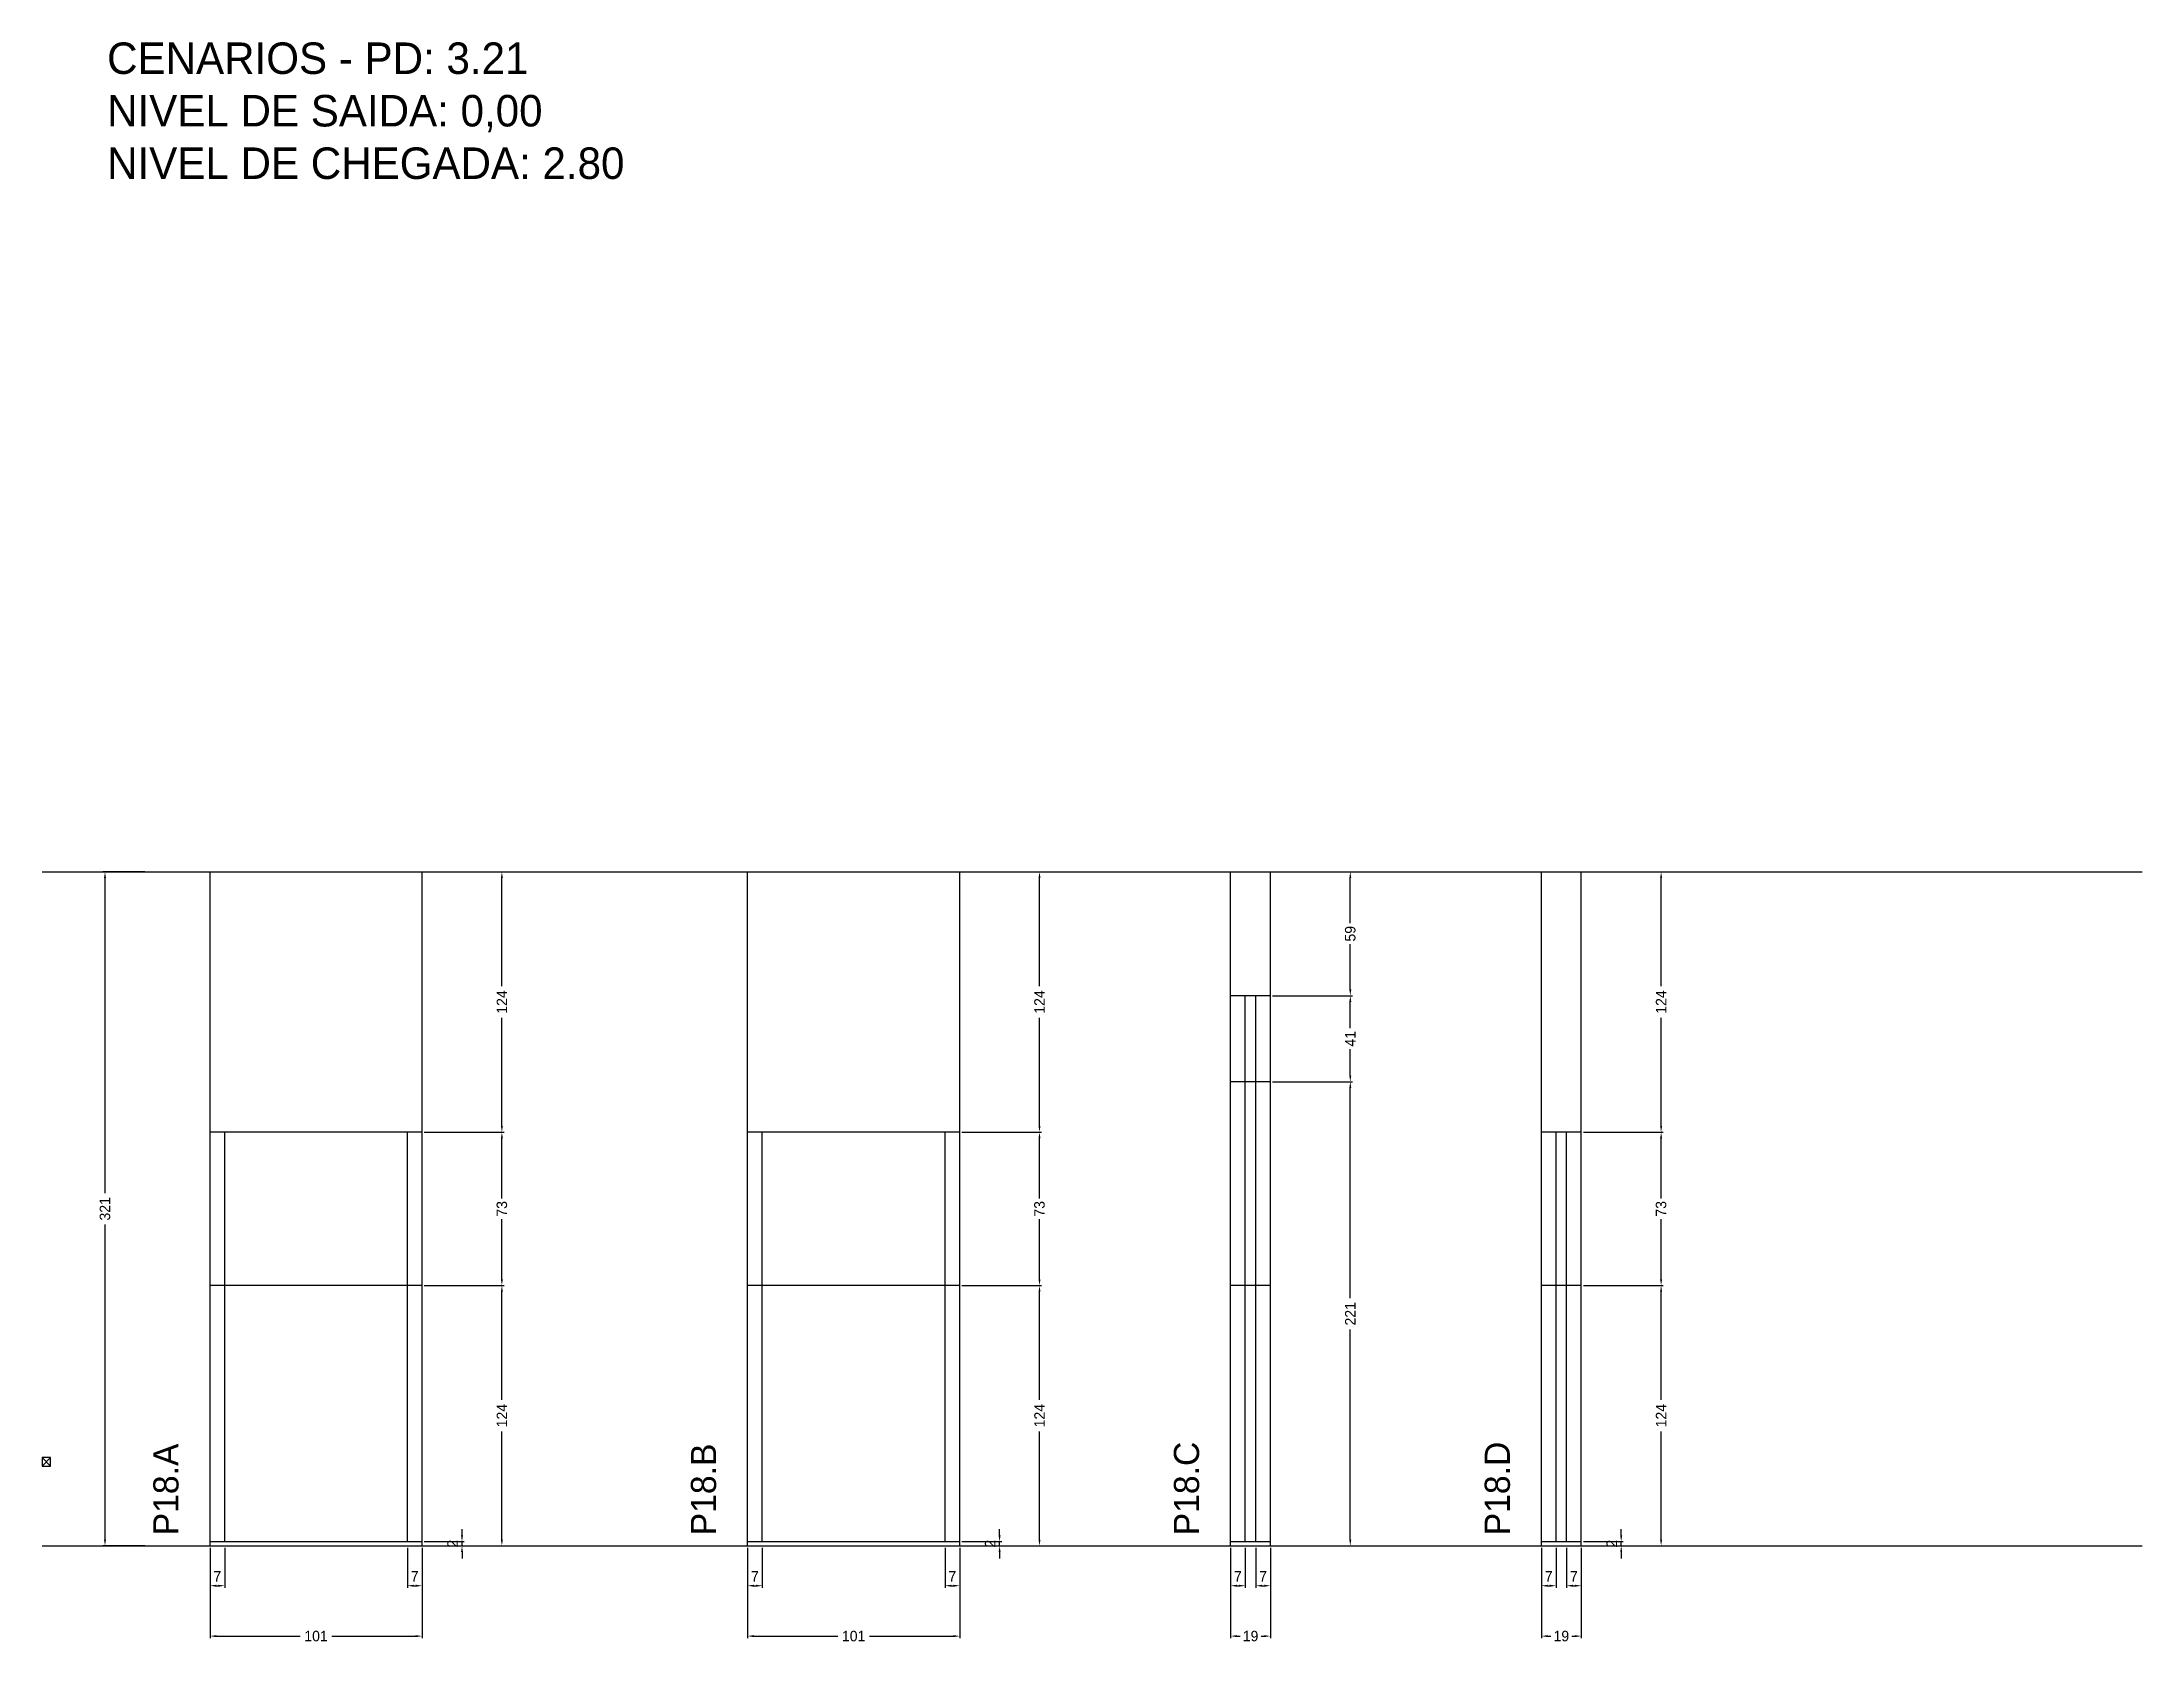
# Model space of a CAD drawing. Header units: centimetres. Extents: x 0 to 1000, y -467 to 295.
import ezdxf

# ---------------------------------------------------------------- set-up
doc = ezdxf.new("R2010")
doc.units = ezdxf.units.CM
doc.linetypes.add('DASHED', pattern=[2, -2])
for name, color, linetype in [('COTA', 241, 'Continuous'), ('NOMENCLATURA', 7, 'Continuous'), ('Nível', 160, 'Continuous'), ('Painéis', 200, 'Continuous'), ('SARR_2.2x7', 40, 'Continuous')]:
    doc.layers.add(name, color=color, linetype=linetype)
doc.dimstyles.new('PAINEL-NOVA', dxfattribs={"dimtxt": 5, "dimasz": 3, "dimexe": 1, "dimexo": 1, "dimgap": 1, "dimtad": 1, "dimcen": 2.5, "dimazin": 3, "dimtfac": 1, "dimtmove": 0, "dimatfit": 3})

# ---------------------------------------------------------------- blocks, each defined once
blk = doc.blocks.new('_CLOSEDFILLED')
at = {"color": 0, "linetype": 'BYBLOCK'}
blk.add_solid([(-1, 0.16), (0, 0), (-1, -0.16)], dxfattribs=at)
blk = doc.blocks.new('*D1')
for p, q in [((49, -100), (29, -100)), ((30, -253), (30, -103)), ((30, -418), (30, -268)), ((49, -421), (29, -421))]:
    blk.add_line(p, q)
at = {"layer": 'Defpoints'}
for p in [(50, -100), (30, -421), (50, -421)]:
    blk.add_point(p, dxfattribs=at)
at = {"layer": 'COTA', "xscale": 3, "yscale": 3}
for p, rotation in [((30, -100), 90), ((30, -421), 270)]:
    blk.add_blockref('_CLOSEDFILLED', p, dxfattribs=dict(at, rotation=rotation))
at = {"layer": 'COTA', "insert": (30, -260.5), "char_height": 5, "attachment_point": 5, "rotation": 90}
blk.add_mtext('321', dxfattribs=at)
blk = doc.blocks.new('MULDURA')
at = {"layer": 'Paineis'}
for p, q in [((0, 0), (4, 4)), ((4, 0), (0, 4))]:
    blk.add_line(p, q, dxfattribs=at)
blk.add_lwpolyline([(0, 0), (4, 0), (4, 4), (0, 4)], close=True, dxfattribs=at)
blk = doc.blocks.new('*D3')
at = {"color": 4}
for p, q in [((182, -297), (220, -297)), ((219, -351.5), (219, -300)), ((219, -418), (219, -366.5)), ((182, -421), (220, -421))]:
    blk.add_line(p, q, dxfattribs=at)
at = {"layer": 'Defpoints'}
for p in [(181, -297), (181, -421), (219, -421)]:
    blk.add_point(p, dxfattribs=at)
at = {"layer": 'COTA', "color": 4, "xscale": 3, "yscale": 3}
for p, rotation in [((219, -297), 90), ((219, -421), 270)]:
    blk.add_blockref('_CLOSEDFILLED', p, dxfattribs=dict(at, rotation=rotation))
at = {"layer": 'COTA', "color": 4, "insert": (219, -359), "char_height": 5, "attachment_point": 5, "rotation": 90}
blk.add_mtext('124', dxfattribs=at)
blk = doc.blocks.new('*D4')
at = {"color": 4}
for p, q in [((182, -224), (220, -224)), ((219, -255.5), (219, -227)), ((219, -294), (219, -265.5)), ((182, -297), (220, -297))]:
    blk.add_line(p, q, dxfattribs=at)
at = {"layer": 'Defpoints'}
for p in [(181, -224), (181, -297), (219, -297)]:
    blk.add_point(p, dxfattribs=at)
at = {"layer": 'COTA', "color": 4, "xscale": 3, "yscale": 3}
for p, rotation in [((219, -224), 90), ((219, -297), 270)]:
    blk.add_blockref('_CLOSEDFILLED', p, dxfattribs=dict(at, rotation=rotation))
at = {"layer": 'COTA', "color": 4, "insert": (219, -260.5), "char_height": 5, "attachment_point": 5, "rotation": 90}
blk.add_mtext('73', dxfattribs=at)
blk = doc.blocks.new('*D5')
at = {"color": 4}
for p, q in [((182, -100), (220, -100)), ((219, -154.5), (219, -103)), ((219, -221), (219, -169.5)), ((182, -224), (220, -224))]:
    blk.add_line(p, q, dxfattribs=at)
at = {"layer": 'Defpoints'}
for p in [(181, -100), (181, -224), (219, -224)]:
    blk.add_point(p, dxfattribs=at)
at = {"layer": 'COTA', "color": 4, "xscale": 3, "yscale": 3}
for p, rotation in [((219, -100), 90), ((219, -224), 270)]:
    blk.add_blockref('_CLOSEDFILLED', p, dxfattribs=dict(at, rotation=rotation))
at = {"layer": 'COTA', "color": 4, "insert": (219, -162), "char_height": 5, "attachment_point": 5, "rotation": 90}
blk.add_mtext('124', dxfattribs=at)
blk = doc.blocks.new('*D6')
at = {"color": 4}
for p, q in [((80, -422), (80, -441)), ((87, -422), (87, -441)), ((83, -440), (84, -440))]:
    blk.add_line(p, q, dxfattribs=at)
at = {"layer": 'Defpoints'}
for p in [(80, -421), (87, -421), (80, -440)]:
    blk.add_point(p, dxfattribs=at)
at = {"layer": 'COTA', "color": 4, "xscale": 3, "yscale": 3, "rotation": 180}
blk.add_blockref('_CLOSEDFILLED', (80, -440), dxfattribs=at)
at = {"layer": 'COTA', "color": 4, "xscale": 3, "yscale": 3}
blk.add_blockref('_CLOSEDFILLED', (87, -440), dxfattribs=at)
at = {"layer": 'COTA', "color": 4, "insert": (83.5, -435.5), "char_height": 5, "attachment_point": 5}
blk.add_mtext('7', dxfattribs=at)
blk = doc.blocks.new('*D7')
at = {"color": 4}
for p, q in [((174, -422), (174, -441)), ((181, -422), (181, -441)), ((177, -440), (178, -440))]:
    blk.add_line(p, q, dxfattribs=at)
at = {"layer": 'Defpoints'}
for p in [(174, -421), (181, -421), (174, -440)]:
    blk.add_point(p, dxfattribs=at)
at = {"layer": 'COTA', "color": 4, "xscale": 3, "yscale": 3, "rotation": 180}
blk.add_blockref('_CLOSEDFILLED', (174, -440), dxfattribs=at)
at = {"layer": 'COTA', "color": 4, "xscale": 3, "yscale": 3}
blk.add_blockref('_CLOSEDFILLED', (181, -440), dxfattribs=at)
at = {"layer": 'COTA', "color": 4, "insert": (177.5, -435.5), "char_height": 5, "attachment_point": 5}
blk.add_mtext('7', dxfattribs=at)
blk = doc.blocks.new('*D8')
at = {"color": 4}
for p, q in [((80, -422), (80, -465)), ((181, -422), (181, -465)), ((83, -464), (123, -464)), ((138, -464), (178, -464))]:
    blk.add_line(p, q, dxfattribs=at)
at = {"layer": 'Defpoints'}
for p in [(80, -421), (181, -421), (80, -464)]:
    blk.add_point(p, dxfattribs=at)
at = {"layer": 'COTA', "color": 4, "xscale": 3, "yscale": 3, "rotation": 180}
blk.add_blockref('_CLOSEDFILLED', (80, -464), dxfattribs=at)
at = {"layer": 'COTA', "color": 4, "xscale": 3, "yscale": 3}
blk.add_blockref('_CLOSEDFILLED', (181, -464), dxfattribs=at)
at = {"layer": 'COTA', "color": 4, "insert": (130.5, -464), "char_height": 5, "attachment_point": 5}
blk.add_mtext('101', dxfattribs=at)
blk = doc.blocks.new('*D10')
at = {"color": 4}
for p, q in [((438, -297), (476, -297)), ((475, -351.5), (475, -300)), ((475, -418), (475, -366.5)), ((438, -421), (476, -421))]:
    blk.add_line(p, q, dxfattribs=at)
at = {"layer": 'Defpoints'}
for p in [(437, -297), (437, -421), (475, -421)]:
    blk.add_point(p, dxfattribs=at)
at = {"layer": 'COTA', "color": 4, "xscale": 3, "yscale": 3}
for p, rotation in [((475, -297), 90), ((475, -421), 270)]:
    blk.add_blockref('_CLOSEDFILLED', p, dxfattribs=dict(at, rotation=rotation))
at = {"layer": 'COTA', "color": 4, "insert": (475, -359), "char_height": 5, "attachment_point": 5, "rotation": 90}
blk.add_mtext('124', dxfattribs=at)
blk = doc.blocks.new('*D11')
at = {"color": 4}
for p, q in [((438, -224), (476, -224)), ((475, -255.5), (475, -227)), ((475, -294), (475, -265.5)), ((438, -297), (476, -297))]:
    blk.add_line(p, q, dxfattribs=at)
at = {"layer": 'Defpoints'}
for p in [(437, -224), (437, -297), (475, -297)]:
    blk.add_point(p, dxfattribs=at)
at = {"layer": 'COTA', "color": 4, "xscale": 3, "yscale": 3}
for p, rotation in [((475, -224), 90), ((475, -297), 270)]:
    blk.add_blockref('_CLOSEDFILLED', p, dxfattribs=dict(at, rotation=rotation))
at = {"layer": 'COTA', "color": 4, "insert": (475, -260.5), "char_height": 5, "attachment_point": 5, "rotation": 90}
blk.add_mtext('73', dxfattribs=at)
blk = doc.blocks.new('*D12')
at = {"color": 4}
for p, q in [((438, -100), (476, -100)), ((475, -154.5), (475, -103)), ((475, -221), (475, -169.5)), ((438, -224), (476, -224))]:
    blk.add_line(p, q, dxfattribs=at)
at = {"layer": 'Defpoints'}
for p in [(437, -100), (437, -224), (475, -224)]:
    blk.add_point(p, dxfattribs=at)
at = {"layer": 'COTA', "color": 4, "xscale": 3, "yscale": 3}
for p, rotation in [((475, -100), 90), ((475, -224), 270)]:
    blk.add_blockref('_CLOSEDFILLED', p, dxfattribs=dict(at, rotation=rotation))
at = {"layer": 'COTA', "color": 4, "insert": (475, -162), "char_height": 5, "attachment_point": 5, "rotation": 90}
blk.add_mtext('124', dxfattribs=at)
blk = doc.blocks.new('*D13')
at = {"color": 4}
for p, q in [((336, -422), (336, -441)), ((343, -422), (343, -441)), ((339, -440), (340, -440))]:
    blk.add_line(p, q, dxfattribs=at)
at = {"layer": 'Defpoints'}
for p in [(336, -421), (343, -421), (336, -440)]:
    blk.add_point(p, dxfattribs=at)
at = {"layer": 'COTA', "color": 4, "xscale": 3, "yscale": 3, "rotation": 180}
blk.add_blockref('_CLOSEDFILLED', (336, -440), dxfattribs=at)
at = {"layer": 'COTA', "color": 4, "xscale": 3, "yscale": 3}
blk.add_blockref('_CLOSEDFILLED', (343, -440), dxfattribs=at)
at = {"layer": 'COTA', "color": 4, "insert": (339.5, -435.5), "char_height": 5, "attachment_point": 5}
blk.add_mtext('7', dxfattribs=at)
blk = doc.blocks.new('*D14')
at = {"color": 4}
for p, q in [((430, -422), (430, -441)), ((437, -422), (437, -441)), ((433, -440), (434, -440))]:
    blk.add_line(p, q, dxfattribs=at)
at = {"layer": 'Defpoints'}
for p in [(430, -421), (437, -421), (430, -440)]:
    blk.add_point(p, dxfattribs=at)
at = {"layer": 'COTA', "color": 4, "xscale": 3, "yscale": 3, "rotation": 180}
blk.add_blockref('_CLOSEDFILLED', (430, -440), dxfattribs=at)
at = {"layer": 'COTA', "color": 4, "xscale": 3, "yscale": 3}
blk.add_blockref('_CLOSEDFILLED', (437, -440), dxfattribs=at)
at = {"layer": 'COTA', "color": 4, "insert": (433.5, -435.5), "char_height": 5, "attachment_point": 5}
blk.add_mtext('7', dxfattribs=at)
blk = doc.blocks.new('*D15')
at = {"color": 4}
for p, q in [((336, -422), (336, -465)), ((437, -422), (437, -465)), ((339, -464), (379, -464)), ((394, -464), (434, -464))]:
    blk.add_line(p, q, dxfattribs=at)
at = {"layer": 'Defpoints'}
for p in [(336, -421), (437, -421), (336, -464)]:
    blk.add_point(p, dxfattribs=at)
at = {"layer": 'COTA', "color": 4, "xscale": 3, "yscale": 3, "rotation": 180}
blk.add_blockref('_CLOSEDFILLED', (336, -464), dxfattribs=at)
at = {"layer": 'COTA', "color": 4, "xscale": 3, "yscale": 3}
blk.add_blockref('_CLOSEDFILLED', (437, -464), dxfattribs=at)
at = {"layer": 'COTA', "color": 4, "insert": (386.5, -464), "char_height": 5, "attachment_point": 5}
blk.add_mtext('101', dxfattribs=at)
blk = doc.blocks.new('*D16')
at = {"color": 4}
for p, q in [((586, -200), (624, -200)), ((623, -303), (623, -203)), ((623, -418), (623, -318)), ((586, -421), (624, -421))]:
    blk.add_line(p, q, dxfattribs=at)
at = {"layer": 'Defpoints'}
for p in [(585, -200), (585, -421), (623, -421)]:
    blk.add_point(p, dxfattribs=at)
at = {"layer": 'COTA', "color": 4, "xscale": 3, "yscale": 3}
for p, rotation in [((623, -200), 90), ((623, -421), 270)]:
    blk.add_blockref('_CLOSEDFILLED', p, dxfattribs=dict(at, rotation=rotation))
at = {"layer": 'COTA', "color": 4, "insert": (623, -310.5), "char_height": 5, "attachment_point": 5, "rotation": 90}
blk.add_mtext('221', dxfattribs=at)
blk = doc.blocks.new('*D17')
at = {"color": 4}
for p, q in [((586, -159), (624, -159)), ((623, -174.5), (623, -162)), ((623, -197), (623, -184.5)), ((586, -200), (624, -200))]:
    blk.add_line(p, q, dxfattribs=at)
at = {"layer": 'Defpoints'}
for p in [(585, -159), (585, -200), (623, -200)]:
    blk.add_point(p, dxfattribs=at)
at = {"layer": 'COTA', "color": 4, "xscale": 3, "yscale": 3}
for p, rotation in [((623, -159), 90), ((623, -200), 270)]:
    blk.add_blockref('_CLOSEDFILLED', p, dxfattribs=dict(at, rotation=rotation))
at = {"layer": 'COTA', "color": 4, "insert": (623, -179.5), "char_height": 5, "attachment_point": 5, "rotation": 90}
blk.add_mtext('41', dxfattribs=at)
blk = doc.blocks.new('*D18')
at = {"color": 4}
for p, q in [((586, -100), (624, -100)), ((623, -124.5), (623, -103)), ((623, -156), (623, -134.5)), ((586, -159), (624, -159))]:
    blk.add_line(p, q, dxfattribs=at)
at = {"layer": 'Defpoints'}
for p in [(585, -100), (585, -159), (623, -159)]:
    blk.add_point(p, dxfattribs=at)
at = {"layer": 'COTA', "color": 4, "xscale": 3, "yscale": 3}
for p, rotation in [((623, -100), 90), ((623, -159), 270)]:
    blk.add_blockref('_CLOSEDFILLED', p, dxfattribs=dict(at, rotation=rotation))
at = {"layer": 'COTA', "color": 4, "insert": (623, -129.5), "char_height": 5, "attachment_point": 5, "rotation": 90}
blk.add_mtext('59', dxfattribs=at)
blk = doc.blocks.new('*D19')
at = {"color": 4}
for p, q in [((566, -422), (566, -441)), ((573, -422), (573, -441)), ((569, -440), (570, -440))]:
    blk.add_line(p, q, dxfattribs=at)
at = {"layer": 'Defpoints'}
for p in [(566, -421), (573, -421), (566, -440)]:
    blk.add_point(p, dxfattribs=at)
at = {"layer": 'COTA', "color": 4, "xscale": 3, "yscale": 3, "rotation": 180}
blk.add_blockref('_CLOSEDFILLED', (566, -440), dxfattribs=at)
at = {"layer": 'COTA', "color": 4, "xscale": 3, "yscale": 3}
blk.add_blockref('_CLOSEDFILLED', (573, -440), dxfattribs=at)
at = {"layer": 'COTA', "color": 4, "insert": (569.5, -435.5), "char_height": 5, "attachment_point": 5}
blk.add_mtext('7', dxfattribs=at)
blk = doc.blocks.new('*D20')
at = {"color": 4}
for p, q in [((578, -422), (578, -441)), ((585, -422), (585, -441)), ((581, -440), (582, -440))]:
    blk.add_line(p, q, dxfattribs=at)
at = {"layer": 'Defpoints'}
for p in [(578, -421), (585, -421), (578, -440)]:
    blk.add_point(p, dxfattribs=at)
at = {"layer": 'COTA', "color": 4, "xscale": 3, "yscale": 3, "rotation": 180}
blk.add_blockref('_CLOSEDFILLED', (578, -440), dxfattribs=at)
at = {"layer": 'COTA', "color": 4, "xscale": 3, "yscale": 3}
blk.add_blockref('_CLOSEDFILLED', (585, -440), dxfattribs=at)
at = {"layer": 'COTA', "color": 4, "insert": (581.5, -435.5), "char_height": 5, "attachment_point": 5}
blk.add_mtext('7', dxfattribs=at)
blk = doc.blocks.new('*D21')
at = {"color": 4}
for p, q in [((566, -422), (566, -465)), ((585, -422), (585, -465)), ((569, -464), (570.5, -464)), ((580.5, -464), (582, -464))]:
    blk.add_line(p, q, dxfattribs=at)
at = {"layer": 'Defpoints'}
for p in [(566, -421), (585, -421), (566, -464)]:
    blk.add_point(p, dxfattribs=at)
at = {"layer": 'COTA', "color": 4, "xscale": 3, "yscale": 3, "rotation": 180}
blk.add_blockref('_CLOSEDFILLED', (566, -464), dxfattribs=at)
at = {"layer": 'COTA', "color": 4, "xscale": 3, "yscale": 3}
blk.add_blockref('_CLOSEDFILLED', (585, -464), dxfattribs=at)
at = {"layer": 'COTA', "color": 4, "insert": (575.5, -464), "char_height": 5, "attachment_point": 5}
blk.add_mtext('19', dxfattribs=at)
blk = doc.blocks.new('*D23')
at = {"color": 4}
for p, q in [((734, -297), (772, -297)), ((771, -351.5), (771, -300)), ((771, -418), (771, -366.5)), ((734, -421), (772, -421))]:
    blk.add_line(p, q, dxfattribs=at)
at = {"layer": 'Defpoints'}
for p in [(733, -297), (733, -421), (771, -421)]:
    blk.add_point(p, dxfattribs=at)
at = {"layer": 'COTA', "color": 4, "xscale": 3, "yscale": 3}
for p, rotation in [((771, -297), 90), ((771, -421), 270)]:
    blk.add_blockref('_CLOSEDFILLED', p, dxfattribs=dict(at, rotation=rotation))
at = {"layer": 'COTA', "color": 4, "insert": (771, -359), "char_height": 5, "attachment_point": 5, "rotation": 90}
blk.add_mtext('124', dxfattribs=at)
blk = doc.blocks.new('*D24')
at = {"color": 4}
for p, q in [((734, -224), (772, -224)), ((771, -255.5), (771, -227)), ((771, -294), (771, -265.5)), ((734, -297), (772, -297))]:
    blk.add_line(p, q, dxfattribs=at)
at = {"layer": 'Defpoints'}
for p in [(733, -224), (733, -297), (771, -297)]:
    blk.add_point(p, dxfattribs=at)
at = {"layer": 'COTA', "color": 4, "xscale": 3, "yscale": 3}
for p, rotation in [((771, -224), 90), ((771, -297), 270)]:
    blk.add_blockref('_CLOSEDFILLED', p, dxfattribs=dict(at, rotation=rotation))
at = {"layer": 'COTA', "color": 4, "insert": (771, -260.5), "char_height": 5, "attachment_point": 5, "rotation": 90}
blk.add_mtext('73', dxfattribs=at)
blk = doc.blocks.new('*D25')
at = {"color": 4}
for p, q in [((734, -100), (772, -100)), ((771, -154.5), (771, -103)), ((771, -221), (771, -169.5)), ((734, -224), (772, -224))]:
    blk.add_line(p, q, dxfattribs=at)
at = {"layer": 'Defpoints'}
for p in [(733, -100), (733, -224), (771, -224)]:
    blk.add_point(p, dxfattribs=at)
at = {"layer": 'COTA', "color": 4, "xscale": 3, "yscale": 3}
for p, rotation in [((771, -100), 90), ((771, -224), 270)]:
    blk.add_blockref('_CLOSEDFILLED', p, dxfattribs=dict(at, rotation=rotation))
at = {"layer": 'COTA', "color": 4, "insert": (771, -162), "char_height": 5, "attachment_point": 5, "rotation": 90}
blk.add_mtext('124', dxfattribs=at)
blk = doc.blocks.new('*D26')
at = {"color": 4}
for p, q in [((714, -422), (714, -441)), ((721, -422), (721, -441)), ((717, -440), (718, -440))]:
    blk.add_line(p, q, dxfattribs=at)
at = {"layer": 'Defpoints'}
for p in [(714, -421), (721, -421), (714, -440)]:
    blk.add_point(p, dxfattribs=at)
at = {"layer": 'COTA', "color": 4, "xscale": 3, "yscale": 3, "rotation": 180}
blk.add_blockref('_CLOSEDFILLED', (714, -440), dxfattribs=at)
at = {"layer": 'COTA', "color": 4, "xscale": 3, "yscale": 3}
blk.add_blockref('_CLOSEDFILLED', (721, -440), dxfattribs=at)
at = {"layer": 'COTA', "color": 4, "insert": (717.5, -435.5), "char_height": 5, "attachment_point": 5}
blk.add_mtext('7', dxfattribs=at)
blk = doc.blocks.new('*D27')
at = {"color": 4}
for p, q in [((726, -422), (726, -441)), ((733, -422), (733, -441)), ((729, -440), (730, -440))]:
    blk.add_line(p, q, dxfattribs=at)
at = {"layer": 'Defpoints'}
for p in [(726, -421), (733, -421), (726, -440)]:
    blk.add_point(p, dxfattribs=at)
at = {"layer": 'COTA', "color": 4, "xscale": 3, "yscale": 3, "rotation": 180}
blk.add_blockref('_CLOSEDFILLED', (726, -440), dxfattribs=at)
at = {"layer": 'COTA', "color": 4, "xscale": 3, "yscale": 3}
blk.add_blockref('_CLOSEDFILLED', (733, -440), dxfattribs=at)
at = {"layer": 'COTA', "color": 4, "insert": (729.5, -435.5), "char_height": 5, "attachment_point": 5}
blk.add_mtext('7', dxfattribs=at)
blk = doc.blocks.new('*D28')
at = {"color": 4}
for p, q in [((714, -422), (714, -465)), ((733, -422), (733, -465)), ((717, -464), (718.5, -464)), ((728.5, -464), (730, -464))]:
    blk.add_line(p, q, dxfattribs=at)
at = {"layer": 'Defpoints'}
for p in [(714, -421), (733, -421), (714, -464)]:
    blk.add_point(p, dxfattribs=at)
at = {"layer": 'COTA', "color": 4, "xscale": 3, "yscale": 3, "rotation": 180}
blk.add_blockref('_CLOSEDFILLED', (714, -464), dxfattribs=at)
at = {"layer": 'COTA', "color": 4, "xscale": 3, "yscale": 3}
blk.add_blockref('_CLOSEDFILLED', (733, -464), dxfattribs=at)
at = {"layer": 'COTA', "color": 4, "insert": (723.5, -464), "char_height": 5, "attachment_point": 5}
blk.add_mtext('19', dxfattribs=at)

msp = doc.modelspace()

# ---------------------------------------------------------------- linework, layer by layer
at = {"layer": 'COTA'}
for p, q in [((80, -224), (80, -100)), ((80, -100), (181, -100)), ((181, -224), (181, -100)), ((336, -224), (336, -100)), ((336, -100), (437, -100)), ((437, -224), (437, -100)), ((566, -159), (566, -100)), ((566, -100), (585, -100)), ((585, -159), (585, -100)), ((714, -224), (714, -100)), ((714, -100), (733, -100)), ((733, -224), (733, -100))]:
    msp.add_line(p, q, dxfattribs=at)
at = {"layer": 'Nível', "linetype": 'DASHED'}
for points in [[(0, -100), (1000, -100)], [(0, -421), (1000, -421)]]:
    msp.add_lwpolyline(points, dxfattribs=at)
at = {"layer": 'Painéis'}
for p, q in [((566, -421), (566, -159)), ((585, -159), (566, -159)), ((585, -421), (585, -159)), ((585, -200), (566, -200)), ((80, -421), (80, -224)), ((181, -224), (80, -224)), ((181, -421), (181, -224)), ((336, -421), (336, -224)), ((437, -224), (336, -224)), ((437, -421), (437, -224)), ((714, -421), (714, -224)), ((733, -224), (714, -224)), ((733, -421), (733, -224)), ((181, -297), (80, -297)), ((437, -297), (336, -297)), ((585, -297), (566, -297)), ((733, -297), (714, -297)), ((80, -419), (181, -419)), ((336, -419), (437, -419)), ((566, -419), (585, -419)), ((714, -419), (733, -419))]:
    msp.add_line(p, q, dxfattribs=at)
at = {"layer": 'SARR_2.2x7'}
for points in [[(573, -200), (573, -159)], [(578, -200), (578, -159)], [(573, -419), (573, -200)], [(578, -419), (578, -200)], [(87, -297), (87, -224)], [(174, -297), (174, -224)], [(343, -297), (343, -224)], [(430, -297), (430, -224)], [(721, -419), (721, -224)], [(726, -419), (726, -224)], [(87, -419), (87, -297)], [(174, -419), (174, -297)], [(343, -419), (343, -297)], [(430, -419), (430, -297)]]:
    msp.add_lwpolyline(points, dxfattribs=at)

# ---------------------------------------------------------------- block references
at = {"layer": 'COTA'}
msp.add_blockref('MULDURA', (0, -383), dxfattribs=at)

# ---------------------------------------------------------------- texts
at = {"layer": 'NOMENCLATURA'}
for s, p in [('CENARIOS - PD: 3.21', (31, 280)), ('NIVEL DE SAIDA: 0,00', (31, 255)), ('NIVEL DE CHEGADA: 2.80', (31, 230))]:
    msp.add_text(s, height=15, dxfattribs=at).set_placement(p)
for s, p in [('P18.A', (65, -416)), ('P18.B', (321, -416)), ('P18.C', (551, -416)), ('P18.D', (699, -416))]:
    msp.add_text(s, height=12, rotation=90, dxfattribs=at).set_placement(p)

# ---------------------------------------------------------------- dimensions: what is measured, and where the dimension line sits
at = {"layer": 'COTA'}
dim = msp.add_linear_dim(base=(30, -421), p1=(50, -421), p2=(50, -100), angle=90, dimstyle='PAINEL-NOVA', dxfattribs=at)
dim.commit()
dim.dimension.update_dxf_attribs({"geometry": '*D1', "text_midpoint": (30, -260.5)})
at = {"layer": 'COTA', "color": 4}
for base, p1, p2, picture, middle in [((219, -224), (181, -224), (181, -100), '*D5', (219, -162)), ((475, -224), (437, -224), (437, -100), '*D12', (475, -162)), ((623, -159), (585, -159), (585, -100), '*D18', (623, -129.5)), ((771, -224), (733, -224), (733, -100), '*D25', (771, -162)), ((623, -200), (585, -200), (585, -159), '*D17', (623, -179.5)), ((623, -421), (585, -421), (585, -200), '*D16', (623, -310.5)), ((219, -297), (181, -297), (181, -224), '*D4', (219, -260.5)), ((475, -297), (437, -297), (437, -224), '*D11', (475, -260.5)), ((771, -297), (733, -297), (733, -224), '*D24', (771, -260.5)), ((219, -421), (181, -421), (181, -297), '*D3', (219, -359)), ((475, -421), (437, -421), (437, -297), '*D10', (475, -359)), ((771, -421), (733, -421), (733, -297), '*D23', (771, -359))]:
    dim = msp.add_linear_dim(base=base, p1=p1, p2=p2, angle=90, dimstyle='PAINEL-NOVA', dxfattribs=at)
    dim.commit()
    dim.dimension.update_dxf_attribs({"geometry": picture, "text_midpoint": middle})
for base, p1, p2 in [((200, -421), (181, -421), (181, -419)), ((456, -421), (437, -421), (437, -419)), ((752, -421), (733, -421), (733, -419))]:
    msp.add_linear_dim(base=base, p1=p1, p2=p2, angle=90, dimstyle='PAINEL-NOVA', dxfattribs=at).render()
for base, p1, p2, picture, middle in [((80, -440), (80, -421), (87, -421), '*D6', (83.5, -435.5)), ((80, -464), (80, -421), (181, -421), '*D8', (130.5, -464)), ((174, -440), (174, -421), (181, -421), '*D7', (177.5, -435.5)), ((336, -440), (336, -421), (343, -421), '*D13', (339.5, -435.5)), ((336, -464), (336, -421), (437, -421), '*D15', (386.5, -464)), ((430, -440), (430, -421), (437, -421), '*D14', (433.5, -435.5)), ((566, -440), (566, -421), (573, -421), '*D19', (569.5, -435.5)), ((566, -464), (566, -421), (585, -421), '*D21', (575.5, -464)), ((578, -440), (578, -421), (585, -421), '*D20', (581.5, -435.5)), ((714, -440), (714, -421), (721, -421), '*D26', (717.5, -435.5)), ((714, -464), (714, -421), (733, -421), '*D28', (723.5, -464)), ((726, -440), (726, -421), (733, -421), '*D27', (729.5, -435.5))]:
    dim = msp.add_linear_dim(base=base, p1=p1, p2=p2, dimstyle='PAINEL-NOVA', dxfattribs=at)
    dim.commit()
    dim.dimension.update_dxf_attribs({"geometry": picture, "text_midpoint": middle})

doc.saveas('drawing.dxf')
